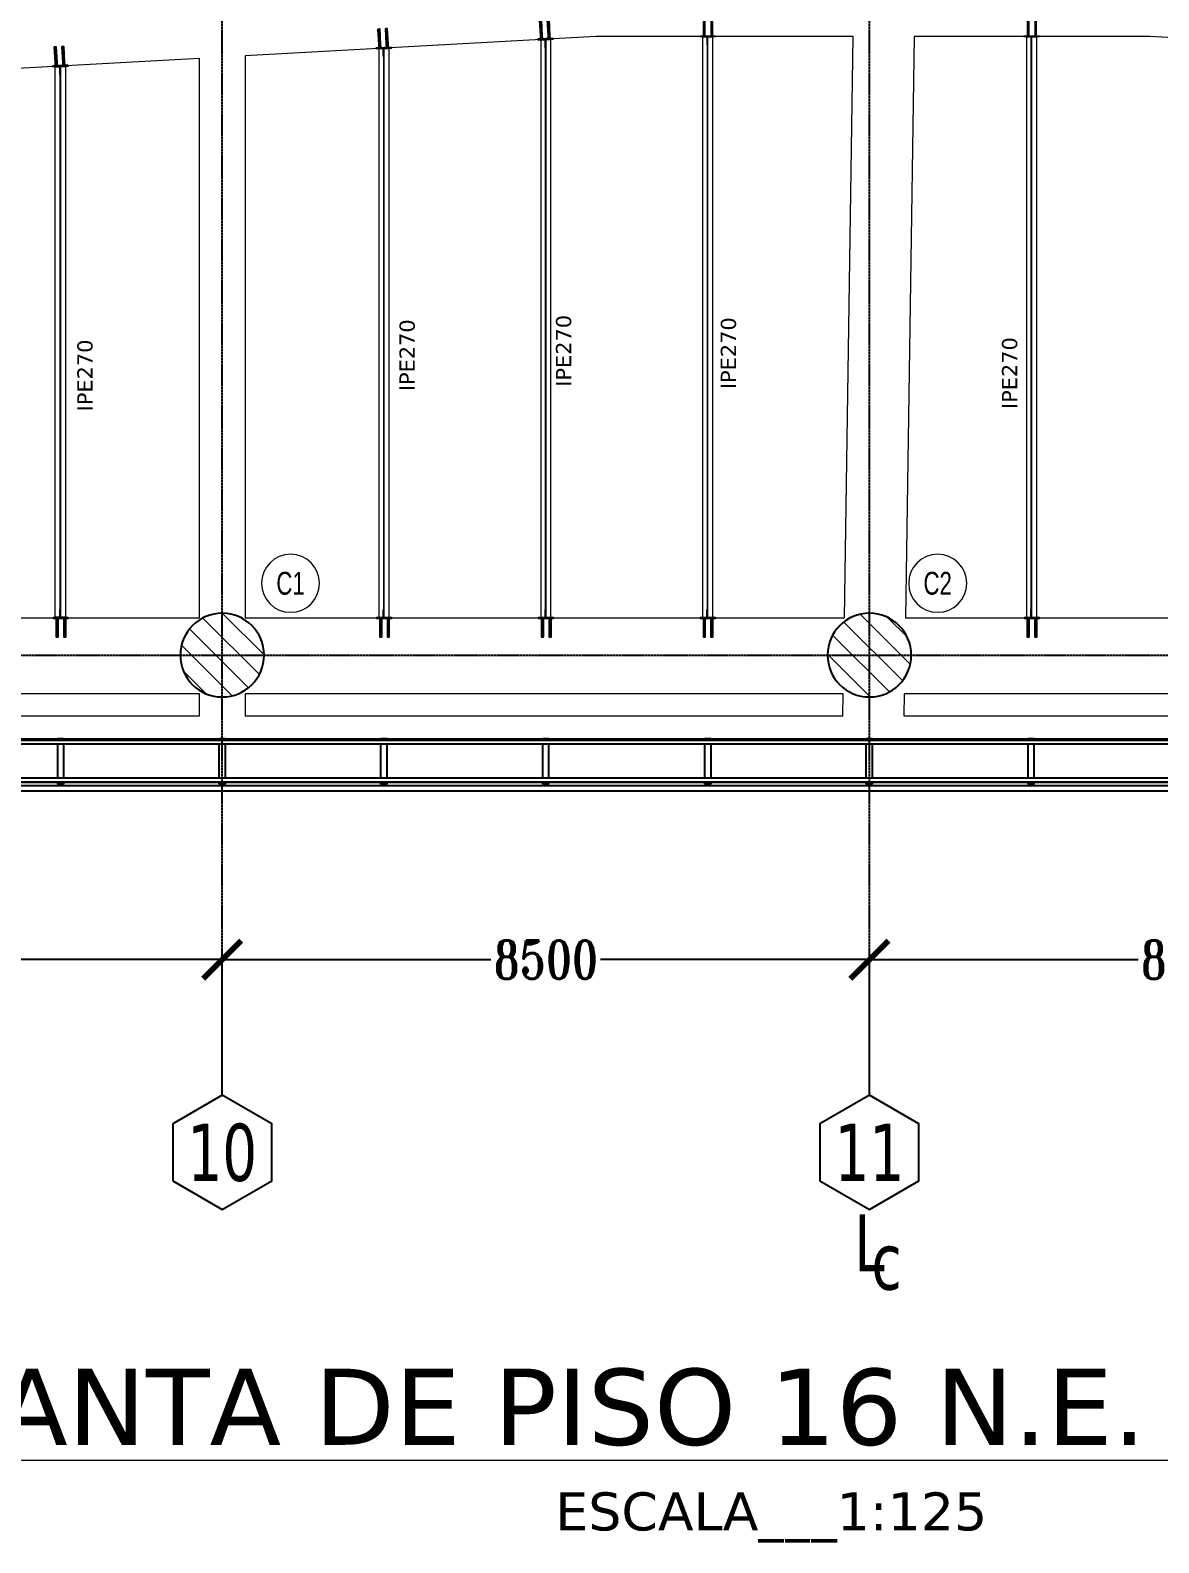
# Model space of a CAD drawing. Header units: millimetres. Extents: x -6598 to 74598, y -11659 to 33736.
# Drawn here: x 22978 to 37801, y -11659 to 8208 of the extents above; entities that cross this region are included whole.
import ezdxf
from ezdxf.enums import TextEntityAlignment as Align

# ---------------------------------------------------------------- set-up
doc = ezdxf.new("R2010")
doc.units = ezdxf.units.MM
doc.header["$LTSCALE"] = 0.95
doc.linetypes.add('DXK_LINE_DOT3', pattern=[5.9187, 2.979, -0.9799, 0.9799, -0.9799])
for name, color, linetype, lineweight in [('0-1', 7, 'Continuous', 5), ('E_B_PLACA-1', 10, 'Continuous', 25), ('E_B_PLACA-2', 254, 'Continuous', 25), ('E_COLUMNAS', 1, 'Continuous', 18), ('E_COLUMNAS-3', 1, 'Continuous', 35), ('E_COLUMNAS-4', 1, 'Continuous', 25), ('E_TEXTO', 3, 'Continuous', 9), ('E_VIGAS', 5, 'Continuous', 9), ('E_VIGAS-1', 5, 'Continuous', 25), ('E_VIGAS-2', 10, 'Continuous', 25), ('HCB-TEXT-H1', 6, 'Continuous', 18), ('HCB-TEXT-H2', 4, 'Continuous', 18), ('HCB-VIGAS', 4, 'Continuous', 15), ('HCB_ALMA', 255, 'Continuous', 5)]:
    doc.layers.add(name, color=color, linetype=linetype, lineweight=lineweight)
for name, color, linetype in [('COTAS', 8, 'Continuous'), ('HCB-EJES', 1, 'Continuous'), ('HCB-PLATINAS', 5, 'Continuous'), ('HCB-ROTULOS', 2, 'Continuous')]:
    doc.layers.add(name, color=color, linetype=linetype)
doc.styles.add('Arial Narrow', font='', dxfattribs={"width": 0.85, "height": 0.3})
doc.styles.add('ROMANT', font='romant.shx', dxfattribs={"width": 0.8})
doc.styles.add('VERDANA', font='verdana.ttf')
doc.styles.get('Arial Narrow').set_extended_font_data('Arial Narrow')
doc.dimstyles.new('1.125', dxfattribs={"dimscale": 0, "dimtxt": 500, "dimasz": 500, "dimexe": 4, "dimexo": 4, "dimgap": 15, "dimtad": 0, "dimdec": 0, "dimzin": 4, "dimdsep": 46, "dimtxsty": 'ROMANT', "dimblk": 'ARCHTICK', "dimcen": -10, "dimclrd": 256, "dimclrt": 3, "dimadec": 0, "dimazin": 0, "dimtfac": 1, "dimtdec": 0, "dimtix": 1, "dimtmove": 0, "dimatfit": 0, "dimldrblk": 'OBLIQUE', "dimfxl": 0.05, "dimtolj": 1, "dimtzin": 0, "dimarcsym": 0})

# ---------------------------------------------------------------- blocks, each defined once
blk = doc.blocks.new('EST_SFM_VIGA-METALICA-SECCION-C - EST_SFM_VIGA-METALICA-UPN100-1527742-_58_00m_N_E_-NIVEL-15 DOC')
at = {"layer": 'E_VIGAS-2'}
for p, q in [((34.044, 0.018), (-34.827, 0.018)), ((-34.827, -0.032), (34.044, -0.032))]:
    blk.add_line(p, q, dxfattribs=at)
blk = doc.blocks.new('EST_SFM_VIGA-METALICA-SECCION-C - EST_SFM_VIGA-METALICA-UPN100-1527772-_58_00m_N_E_-NIVEL-15 DOC')
at = {"layer": 'E_VIGAS-2'}
for p, q in [((34.942, 0.032), (-34.929, 0.032)), ((-34.929, -0.018), (34.942, -0.018))]:
    blk.add_line(p, q, dxfattribs=at)
blk = doc.blocks.new('EST_SFM_VIGA-METALICA-SECCION-C - EST_SFM_VIGA-METALICA-UPN160-1579051-_58_00m_N_E_-NIVEL-15 DOC')
at = {"layer": 'E_VIGAS-1'}
for p, q in [((30.107, 0.047), (-30.264, 0.047)), ((-30.269, -0.018), (30.113, -0.018))]:
    blk.add_line(p, q, dxfattribs=at)
blk = doc.blocks.new('DCTIB_CNI_EST_MOD-1A-FAC_0001_rvt-1-_58_00m_N_E_-NIVEL-15 DOC')
at = {"layer": 'E_B_PLACA-1'}
for p, q in [((-74.597, 139.545), (-5.727, 139.545)), ((-5.177, 138.995), (-75.147, 138.995))]:
    blk.add_line(p, q, dxfattribs=at)
at = {"layer": 'E_B_PLACA-2'}
for p, q in [((-5.727, 139.545), (-74.597, 139.545)), ((-75.147, 138.995), (-5.177, 138.995))]:
    blk.add_line(p, q, dxfattribs=at)
at = {"layer": 'E_VIGAS-1'}
for p, q in [((-50.828, 139.567), (-50.746, 139.567)), ((-50.828, 139.567), (-50.828, 139.545)), ((-50.828, 139.495), (-50.828, 139.045)), ((-50.746, 139.567), (-50.746, 139.545)), ((-50.746, 139.495), (-50.746, 139.045)), ((-48.703, 139.567), (-48.621, 139.567)), ((-48.703, 139.545), (-48.703, 139.567)), ((-48.703, 139.045), (-48.703, 139.495)), ((-48.621, 139.545), (-48.621, 139.567)), ((-48.621, 139.045), (-48.621, 139.495)), ((-46.578, 139.567), (-46.496, 139.567)), ((-46.578, 139.545), (-46.578, 139.567)), ((-46.578, 139.045), (-46.578, 139.495)), ((-46.496, 139.545), (-46.496, 139.567)), ((-46.496, 139.045), (-46.496, 139.495)), ((-44.453, 139.567), (-44.371, 139.567)), ((-44.453, 139.545), (-44.453, 139.567)), ((-44.453, 139.045), (-44.453, 139.495)), ((-44.371, 139.545), (-44.371, 139.567)), ((-44.371, 139.045), (-44.371, 139.495)), ((-42.328, 139.567), (-42.246, 139.567)), ((-42.328, 139.567), (-42.328, 139.545)), ((-42.328, 139.495), (-42.328, 139.045)), ((-42.246, 139.567), (-42.246, 139.545)), ((-42.246, 139.495), (-42.246, 139.045)), ((-40.203, 139.567), (-40.121, 139.567)), ((-40.203, 139.545), (-40.203, 139.567)), ((-40.203, 139.045), (-40.203, 139.495)), ((-40.121, 139.545), (-40.121, 139.567)), ((-40.121, 139.045), (-40.121, 139.495)), ((-38.078, 139.567), (-37.996, 139.567)), ((-38.078, 139.545), (-38.078, 139.567)), ((-38.078, 139.045), (-38.078, 139.495)), ((-37.996, 139.545), (-37.996, 139.567)), ((-37.996, 139.045), (-37.996, 139.495)), ((-50.828, 138.995), (-50.828, 138.967)), ((-50.828, 138.967), (-50.746, 138.967)), ((-50.828, 138.966), (-50.828, 138.967)), ((-50.8, 138.966), (-50.828, 138.966)), ((-50.79, 138.961), (-50.79, 138.966)), ((-50.79, 138.947), (-50.79, 138.961)), ((-50.785, 138.966), (-50.785, 138.961)), ((-50.785, 138.961), (-50.785, 138.947)), ((-50.746, 138.966), (-50.774, 138.966)), ((-50.746, 138.995), (-50.746, 138.967)), ((-50.746, 138.967), (-50.746, 138.966)), ((-48.703, 138.967), (-48.703, 138.995)), ((-48.703, 138.966), (-48.703, 138.967)), ((-48.703, 138.967), (-48.621, 138.967)), ((-48.676, 138.966), (-48.703, 138.966)), ((-48.665, 138.961), (-48.665, 138.966)), ((-48.665, 138.947), (-48.665, 138.961)), ((-48.66, 138.966), (-48.66, 138.961)), ((-48.66, 138.961), (-48.66, 138.947)), ((-48.621, 138.966), (-48.649, 138.966)), ((-48.621, 138.967), (-48.621, 138.995)), ((-48.621, 138.967), (-48.621, 138.966)), ((-46.578, 138.967), (-46.578, 138.995)), ((-46.578, 138.966), (-46.578, 138.967)), ((-46.578, 138.967), (-46.496, 138.967)), ((-46.55, 138.966), (-46.578, 138.966)), ((-46.54, 138.961), (-46.54, 138.966)), ((-46.54, 138.947), (-46.54, 138.961)), ((-46.535, 138.966), (-46.535, 138.961)), ((-46.535, 138.961), (-46.535, 138.947)), ((-46.496, 138.966), (-46.524, 138.966)), ((-46.496, 138.967), (-46.496, 138.995)), ((-46.496, 138.967), (-46.496, 138.966)), ((-44.453, 138.967), (-44.453, 138.995)), ((-44.453, 138.966), (-44.453, 138.967)), ((-44.453, 138.967), (-44.371, 138.967)), ((-44.425, 138.966), (-44.453, 138.966)), ((-44.415, 138.961), (-44.415, 138.966)), ((-44.415, 138.947), (-44.415, 138.961)), ((-44.41, 138.966), (-44.41, 138.961)), ((-44.41, 138.961), (-44.41, 138.947)), ((-44.371, 138.966), (-44.399, 138.966)), ((-44.371, 138.967), (-44.371, 138.995)), ((-44.371, 138.967), (-44.371, 138.966)), ((-42.328, 138.995), (-42.328, 138.967)), ((-42.328, 138.967), (-42.246, 138.967)), ((-42.328, 138.966), (-42.328, 138.967)), ((-42.3, 138.966), (-42.328, 138.966)), ((-42.29, 138.961), (-42.29, 138.966)), ((-42.29, 138.947), (-42.29, 138.961)), ((-42.285, 138.966), (-42.285, 138.961)), ((-42.285, 138.961), (-42.285, 138.947)), ((-42.246, 138.966), (-42.274, 138.966)), ((-42.246, 138.995), (-42.246, 138.967)), ((-42.246, 138.967), (-42.246, 138.966)), ((-40.203, 138.967), (-40.203, 138.995)), ((-40.203, 138.966), (-40.203, 138.967)), ((-40.203, 138.967), (-40.121, 138.967)), ((-40.176, 138.966), (-40.203, 138.966)), ((-40.165, 138.961), (-40.165, 138.966)), ((-40.165, 138.947), (-40.165, 138.961)), ((-40.16, 138.966), (-40.16, 138.961)), ((-40.16, 138.961), (-40.16, 138.947)), ((-40.121, 138.966), (-40.149, 138.966)), ((-40.121, 138.967), (-40.121, 138.995)), ((-40.121, 138.967), (-40.121, 138.966)), ((-38.078, 138.967), (-38.078, 138.995)), ((-38.078, 138.966), (-38.078, 138.967)), ((-38.078, 138.967), (-37.996, 138.967)), ((-38.05, 138.966), (-38.078, 138.966)), ((-38.04, 138.961), (-38.04, 138.966)), ((-38.04, 138.947), (-38.04, 138.961)), ((-38.035, 138.966), (-38.035, 138.961)), ((-38.035, 138.961), (-38.035, 138.947)), ((-37.996, 138.966), (-38.024, 138.966)), ((-37.996, 138.967), (-37.996, 138.995)), ((-37.996, 138.967), (-37.996, 138.966))]:
    blk.add_line(p, q, dxfattribs=at)
for points, knots in [([(-50.79, 138.961), (-50.79, 138.962), (-50.79, 138.963), (-50.792, 138.965), (-50.793, 138.965), (-50.795, 138.966), (-50.796, 138.966), (-50.797, 138.966), (-50.799, 138.966), (-50.8, 138.966)], [0, 0, 0, 0, 0.285714, 0.428571, 0.571429, 0.678571, 0.732143, 0.785714, 1, 1, 1, 1]), ([(-50.8, 138.966), (-50.799, 138.966), (-50.798, 138.966), (-50.795, 138.966), (-50.793, 138.965), (-50.791, 138.964), (-50.79, 138.963), (-50.79, 138.962), (-50.79, 138.961)], [0, 0, 0, 0, 0.142857, 0.285714, 0.428571, 0.571429, 0.785714, 1, 1, 1, 1]), ([(-50.785, 138.961), (-50.785, 138.962), (-50.784, 138.963), (-50.783, 138.965), (-50.781, 138.965), (-50.78, 138.966), (-50.779, 138.966), (-50.777, 138.966), (-50.775, 138.966), (-50.774, 138.966)], [0, 0, 0, 0, 0.285714, 0.428571, 0.571429, 0.678571, 0.732143, 0.785714, 1, 1, 1, 1]), ([(-50.774, 138.966), (-50.775, 138.966), (-50.776, 138.966), (-50.779, 138.966), (-50.781, 138.965), (-50.783, 138.964), (-50.784, 138.963), (-50.785, 138.962), (-50.785, 138.961)], [0, 0, 0, 0, 0.142857, 0.285714, 0.428571, 0.571429, 0.785714, 1, 1, 1, 1]), ([(-48.676, 138.966), (-48.675, 138.966), (-48.673, 138.966), (-48.671, 138.966), (-48.668, 138.965), (-48.667, 138.964), (-48.665, 138.963), (-48.665, 138.962), (-48.665, 138.961)], [0, 0, 0, 0, 0.142857, 0.285714, 0.428571, 0.571429, 0.785714, 1, 1, 1, 1]), ([(-48.665, 138.961), (-48.665, 138.962), (-48.665, 138.963), (-48.667, 138.965), (-48.668, 138.965), (-48.67, 138.966), (-48.671, 138.966), (-48.673, 138.966), (-48.674, 138.966), (-48.676, 138.966)], [0, 0, 0, 0, 0.285714, 0.428571, 0.571429, 0.678571, 0.732143, 0.785714, 1, 1, 1, 1]), ([(-48.649, 138.966), (-48.65, 138.966), (-48.652, 138.966), (-48.654, 138.966), (-48.656, 138.965), (-48.658, 138.964), (-48.66, 138.963), (-48.66, 138.962), (-48.66, 138.961)], [0, 0, 0, 0, 0.142857, 0.285714, 0.428571, 0.571429, 0.785714, 1, 1, 1, 1]), ([(-48.66, 138.961), (-48.66, 138.962), (-48.659, 138.963), (-48.658, 138.965), (-48.656, 138.965), (-48.655, 138.966), (-48.654, 138.966), (-48.652, 138.966), (-48.65, 138.966), (-48.649, 138.966)], [0, 0, 0, 0, 0.285714, 0.428571, 0.571429, 0.678571, 0.732143, 0.785714, 1, 1, 1, 1]), ([(-46.55, 138.966), (-46.549, 138.966), (-46.548, 138.966), (-46.545, 138.966), (-46.543, 138.965), (-46.541, 138.964), (-46.54, 138.963), (-46.54, 138.962), (-46.54, 138.961)], [0, 0, 0, 0, 0.142857, 0.285714, 0.428571, 0.571429, 0.785714, 1, 1, 1, 1]), ([(-46.54, 138.961), (-46.54, 138.962), (-46.54, 138.963), (-46.542, 138.965), (-46.543, 138.965), (-46.545, 138.966), (-46.546, 138.966), (-46.547, 138.966), (-46.549, 138.966), (-46.55, 138.966)], [0, 0, 0, 0, 0.285714, 0.428571, 0.571429, 0.678571, 0.732143, 0.785714, 1, 1, 1, 1]), ([(-46.524, 138.966), (-46.525, 138.966), (-46.526, 138.966), (-46.529, 138.966), (-46.531, 138.965), (-46.533, 138.964), (-46.534, 138.963), (-46.535, 138.962), (-46.535, 138.961)], [0, 0, 0, 0, 0.142857, 0.285714, 0.428571, 0.571429, 0.785714, 1, 1, 1, 1]), ([(-46.535, 138.961), (-46.535, 138.962), (-46.534, 138.963), (-46.533, 138.965), (-46.531, 138.965), (-46.53, 138.966), (-46.529, 138.966), (-46.527, 138.966), (-46.525, 138.966), (-46.524, 138.966)], [0, 0, 0, 0, 0.285714, 0.428571, 0.571429, 0.678571, 0.732143, 0.785714, 1, 1, 1, 1]), ([(-44.425, 138.966), (-44.424, 138.966), (-44.423, 138.966), (-44.42, 138.966), (-44.418, 138.965), (-44.416, 138.964), (-44.415, 138.963), (-44.415, 138.962), (-44.415, 138.961)], [0, 0, 0, 0, 0.142857, 0.285714, 0.428571, 0.571429, 0.785714, 1, 1, 1, 1]), ([(-44.415, 138.961), (-44.415, 138.962), (-44.415, 138.963), (-44.417, 138.965), (-44.418, 138.965), (-44.42, 138.966), (-44.421, 138.966), (-44.422, 138.966), (-44.424, 138.966), (-44.425, 138.966)], [0, 0, 0, 0, 0.285714, 0.428571, 0.571429, 0.678571, 0.732143, 0.785714, 1, 1, 1, 1]), ([(-44.399, 138.966), (-44.4, 138.966), (-44.401, 138.966), (-44.404, 138.966), (-44.406, 138.965), (-44.408, 138.964), (-44.409, 138.963), (-44.41, 138.962), (-44.41, 138.961)], [0, 0, 0, 0, 0.142857, 0.285714, 0.428571, 0.571429, 0.785714, 1, 1, 1, 1]), ([(-44.41, 138.961), (-44.41, 138.962), (-44.409, 138.963), (-44.408, 138.965), (-44.406, 138.965), (-44.405, 138.966), (-44.404, 138.966), (-44.402, 138.966), (-44.4, 138.966), (-44.399, 138.966)], [0, 0, 0, 0, 0.285714, 0.428571, 0.571429, 0.678571, 0.732143, 0.785714, 1, 1, 1, 1]), ([(-42.29, 138.961), (-42.29, 138.962), (-42.29, 138.963), (-42.292, 138.965), (-42.293, 138.965), (-42.295, 138.966), (-42.296, 138.966), (-42.297, 138.966), (-42.299, 138.966), (-42.3, 138.966)], [0, 0, 0, 0, 0.285714, 0.428571, 0.571429, 0.678571, 0.732143, 0.785714, 1, 1, 1, 1]), ([(-42.3, 138.966), (-42.299, 138.966), (-42.298, 138.966), (-42.295, 138.966), (-42.293, 138.965), (-42.291, 138.964), (-42.29, 138.963), (-42.29, 138.962), (-42.29, 138.961)], [0, 0, 0, 0, 0.142857, 0.285714, 0.428571, 0.571429, 0.785714, 1, 1, 1, 1]), ([(-42.285, 138.961), (-42.285, 138.962), (-42.284, 138.963), (-42.283, 138.965), (-42.281, 138.965), (-42.28, 138.966), (-42.279, 138.966), (-42.277, 138.966), (-42.275, 138.966), (-42.274, 138.966)], [0, 0, 0, 0, 0.285714, 0.428571, 0.571429, 0.678571, 0.732143, 0.785714, 1, 1, 1, 1]), ([(-42.274, 138.966), (-42.275, 138.966), (-42.276, 138.966), (-42.279, 138.966), (-42.281, 138.965), (-42.283, 138.964), (-42.284, 138.963), (-42.285, 138.962), (-42.285, 138.961)], [0, 0, 0, 0, 0.142857, 0.285714, 0.428571, 0.571429, 0.785714, 1, 1, 1, 1]), ([(-40.176, 138.966), (-40.175, 138.966), (-40.173, 138.966), (-40.171, 138.966), (-40.168, 138.965), (-40.167, 138.964), (-40.165, 138.963), (-40.165, 138.962), (-40.165, 138.961)], [0, 0, 0, 0, 0.142857, 0.285714, 0.428571, 0.571429, 0.785714, 1, 1, 1, 1]), ([(-40.165, 138.961), (-40.165, 138.962), (-40.165, 138.963), (-40.167, 138.965), (-40.168, 138.965), (-40.17, 138.966), (-40.171, 138.966), (-40.173, 138.966), (-40.174, 138.966), (-40.176, 138.966)], [0, 0, 0, 0, 0.285714, 0.428571, 0.571429, 0.678571, 0.732143, 0.785714, 1, 1, 1, 1]), ([(-40.149, 138.966), (-40.15, 138.966), (-40.152, 138.966), (-40.154, 138.966), (-40.156, 138.965), (-40.158, 138.964), (-40.16, 138.963), (-40.16, 138.962), (-40.16, 138.961)], [0, 0, 0, 0, 0.142857, 0.285714, 0.428571, 0.571429, 0.785714, 1, 1, 1, 1]), ([(-40.16, 138.961), (-40.16, 138.962), (-40.159, 138.963), (-40.158, 138.965), (-40.156, 138.965), (-40.155, 138.966), (-40.154, 138.966), (-40.152, 138.966), (-40.15, 138.966), (-40.149, 138.966)], [0, 0, 0, 0, 0.285714, 0.428571, 0.571429, 0.678571, 0.732143, 0.785714, 1, 1, 1, 1]), ([(-38.05, 138.966), (-38.049, 138.966), (-38.048, 138.966), (-38.045, 138.966), (-38.043, 138.965), (-38.041, 138.964), (-38.04, 138.963), (-38.04, 138.962), (-38.04, 138.961)], [0, 0, 0, 0, 0.142857, 0.285714, 0.428571, 0.571429, 0.785714, 1, 1, 1, 1]), ([(-38.04, 138.961), (-38.04, 138.962), (-38.04, 138.963), (-38.042, 138.965), (-38.043, 138.965), (-38.045, 138.966), (-38.046, 138.966), (-38.047, 138.966), (-38.049, 138.966), (-38.05, 138.966)], [0, 0, 0, 0, 0.285714, 0.428571, 0.571429, 0.678571, 0.732143, 0.785714, 1, 1, 1, 1]), ([(-38.024, 138.966), (-38.025, 138.966), (-38.026, 138.966), (-38.029, 138.966), (-38.031, 138.965), (-38.033, 138.964), (-38.034, 138.963), (-38.035, 138.962), (-38.035, 138.961)], [0, 0, 0, 0, 0.142857, 0.285714, 0.428571, 0.571429, 0.785714, 1, 1, 1, 1]), ([(-38.035, 138.961), (-38.035, 138.962), (-38.034, 138.963), (-38.033, 138.965), (-38.031, 138.965), (-38.03, 138.966), (-38.029, 138.966), (-38.027, 138.966), (-38.025, 138.966), (-38.024, 138.966)], [0, 0, 0, 0, 0.285714, 0.428571, 0.571429, 0.678571, 0.732143, 0.785714, 1, 1, 1, 1])]:
    blk.add_open_spline(points, degree=3, knots=knots, dxfattribs=at)
for name, p in [('EST_SFM_VIGA-METALICA-SECCION-C - EST_SFM_VIGA-METALICA-UPN100-1527742-_58_00m_N_E_-NIVEL-15 DOC', (-39.77, 139.527)), ('EST_SFM_VIGA-METALICA-SECCION-C - EST_SFM_VIGA-METALICA-UPN160-1579051-_58_00m_N_E_-NIVEL-15 DOC', (-40.084, 138.9)), ('EST_SFM_VIGA-METALICA-SECCION-C - EST_SFM_VIGA-METALICA-UPN100-1527772-_58_00m_N_E_-NIVEL-15 DOC', (-40.169, 139.013))]:
    blk.add_blockref(name, p, dxfattribs=at)
blk = doc.blocks.new('EST_SCM_COLUMNA-SECCION-CIRCULAR - EST_SCM_COLUMNA-CONCRETO-CIRCULAR_Ø_110cm-V12-_58_00m_N_E_-NIVEL-15 DOC')
at = {"layer": 'E_COLUMNAS'}
h = blk.add_hatch(dxfattribs=at)
h.set_pattern_fill('FP_9', color=256, style=0, pattern_type=2)
h.set_pattern_definition([(135, (48.662, -140.662), (-0.15909903, -0.15909903), [])])
h.paths.add_polyline_path([(0.041, -0.548), (0.122, -0.536), (0.201, -0.512), (0.275, -0.476), (0.343, -0.43), (0.403, -0.374), (0.454, -0.31), (0.496, -0.239), (0.526, -0.162), (0.544, -0.082), (0.55, 0), (0.544, 0.082), (0.526, 0.162), (0.496, 0.239), (0.454, 0.31), (0.403, 0.374), (0.343, 0.43), (0.275, 0.476), (0.201, 0.512), (0.122, 0.536), (0.041, 0.548), (-0.041, 0.548), (-0.122, 0.536), (-0.201, 0.512), (-0.275, 0.476), (-0.343, 0.43), (-0.403, 0.374), (-0.454, 0.31), (-0.496, 0.239), (-0.526, 0.162), (-0.544, 0.082), (-0.55, 0), (-0.544, -0.082), (-0.526, -0.162), (-0.496, -0.239), (-0.454, -0.31), (-0.403, -0.374), (-0.343, -0.43), (-0.275, -0.476), (-0.201, -0.512), (-0.122, -0.536), (-0.041, -0.548)])
at = {"layer": 'E_COLUMNAS-4'}
for start, end in [(360, 180), (180, 360)]:
    blk.add_arc((0, 0), 0.55, start, end, dxfattribs=at)
blk = doc.blocks.new('EST_SCM_COLUMNA-SECCION-CIRCULAR - EST_SCM_COLUMNA-CONCRETO-CIRCULAR_Ø_110cm-V13-_58_00m_N_E_-NIVEL-15 DOC')
at = {"layer": 'E_COLUMNAS'}
h = blk.add_hatch(dxfattribs=at)
h.set_pattern_fill('FP_10', color=256, style=0, pattern_type=2)
h.set_pattern_definition([(135, (40.162, -140.662), (-0.15909903, -0.15909903), [])])
h.paths.add_polyline_path([(0.041, -0.548), (0.122, -0.536), (0.201, -0.512), (0.275, -0.476), (0.343, -0.43), (0.403, -0.374), (0.454, -0.31), (0.496, -0.239), (0.526, -0.162), (0.544, -0.082), (0.55, 0), (0.544, 0.082), (0.526, 0.162), (0.496, 0.239), (0.454, 0.31), (0.403, 0.374), (0.343, 0.43), (0.275, 0.476), (0.195, 0.514), (0.122, 0.536), (0.041, 0.548), (-0.041, 0.548), (-0.122, 0.536), (-0.201, 0.512), (-0.275, 0.476), (-0.343, 0.43), (-0.403, 0.374), (-0.454, 0.31), (-0.496, 0.239), (-0.526, 0.162), (-0.544, 0.082), (-0.55, 0), (-0.544, -0.082), (-0.526, -0.162), (-0.496, -0.239), (-0.454, -0.31), (-0.403, -0.374), (-0.343, -0.43), (-0.275, -0.476), (-0.201, -0.512), (-0.122, -0.536), (-0.041, -0.548)])
at = {"layer": 'E_COLUMNAS-4'}
for start, end in [(360, 180), (180, 360)]:
    blk.add_arc((0, 0), 0.55, start, end, dxfattribs=at)
blk = doc.blocks.new('_ArchTick')
at = {"color": 0, "linetype": 'ByBlock', "const_width": 0.15}
blk.add_lwpolyline([(-0.5, -0.5), (0.5, 0.5)], dxfattribs=at)
blk = doc.blocks.new('*D71')
at = {"layer": 'COTAS', "color": 0, "lineweight": -2, "transparency": 16777216}
for p, q in [((17000, -5776), (17000, -3996)), ((25500, -5776), (25500, -3996))]:
    blk.add_line(p, q, dxfattribs=at)
at = {"layer": 'COTAS', "lineweight": -2, "transparency": 16777216}
for p, q in [((17000, -4000), (20530, -4000)), ((25500, -4000), (21970, -4000))]:
    blk.add_line(p, q, dxfattribs=at)
at = {"layer": 'Defpoints', "color": 0, "transparency": 16777216}
for p in [(17000, -4000), (17000, -5780), (25500, -5780)]:
    blk.add_point(p, dxfattribs=at)
at = {"layer": 'COTAS', "lineweight": -2, "transparency": 16777216, "xscale": 500, "yscale": 500, "zscale": 500, "rotation": 180}
blk.add_blockref('_ArchTick', (17000, -4000), dxfattribs=at)
at = {"layer": 'COTAS', "lineweight": -2, "transparency": 16777216, "xscale": 500, "yscale": 500, "zscale": 500}
blk.add_blockref('_ArchTick', (25500, -4000), dxfattribs=at)
at = {"layer": 'COTAS', "color": 3, "transparency": 16777216, "insert": (21250, -4000), "char_height": 500, "attachment_point": 5, "style": 'ROMANT'}
blk.add_mtext('\\A1;8500', dxfattribs=at)
blk = doc.blocks.new('_Oblique')
at = {"color": 0, "linetype": 'ByBlock', "lineweight": -2}
blk.add_line((-0.5, -0.5), (0.5, 0.5), dxfattribs=at)
blk = doc.blocks.new('*D72')
at = {"layer": 'COTAS', "color": 0, "lineweight": -2, "transparency": 16777216}
for p, q in [((25500, -5776), (25500, -3996)), ((34000, -5776), (34000, -3996))]:
    blk.add_line(p, q, dxfattribs=at)
at = {"layer": 'COTAS', "lineweight": -2, "transparency": 16777216}
for p, q in [((25500, -4000), (29030, -4000)), ((34000, -4000), (30470, -4000))]:
    blk.add_line(p, q, dxfattribs=at)
at = {"layer": 'Defpoints', "color": 0, "transparency": 16777216}
for p in [(25500, -4000), (25500, -5780), (34000, -5780)]:
    blk.add_point(p, dxfattribs=at)
at = {"layer": 'COTAS', "lineweight": -2, "transparency": 16777216, "xscale": 500, "yscale": 500, "zscale": 500, "rotation": 180}
blk.add_blockref('_ArchTick', (25500, -4000), dxfattribs=at)
at = {"layer": 'COTAS', "lineweight": -2, "transparency": 16777216, "xscale": 500, "yscale": 500, "zscale": 500}
blk.add_blockref('_ArchTick', (34000, -4000), dxfattribs=at)
at = {"layer": 'COTAS', "color": 3, "transparency": 16777216, "insert": (29750, -4000), "char_height": 500, "attachment_point": 5, "style": 'ROMANT'}
blk.add_mtext('\\A1;8500', dxfattribs=at)
blk = doc.blocks.new('*D73')
at = {"layer": 'COTAS', "color": 0, "lineweight": -2, "transparency": 16777216}
for p, q in [((34000, -5776), (34000, -3996)), ((42500, -5776), (42500, -3996))]:
    blk.add_line(p, q, dxfattribs=at)
at = {"layer": 'COTAS', "lineweight": -2, "transparency": 16777216}
for p, q in [((34000, -4000), (37530, -4000)), ((42500, -4000), (38970, -4000))]:
    blk.add_line(p, q, dxfattribs=at)
at = {"layer": 'Defpoints', "color": 0, "transparency": 16777216}
for p in [(34000, -4000), (34000, -5780), (42500, -5780)]:
    blk.add_point(p, dxfattribs=at)
at = {"layer": 'COTAS', "lineweight": -2, "transparency": 16777216, "xscale": 500, "yscale": 500, "zscale": 500, "rotation": 180}
blk.add_blockref('_ArchTick', (34000, -4000), dxfattribs=at)
at = {"layer": 'COTAS', "lineweight": -2, "transparency": 16777216, "xscale": 500, "yscale": 500, "zscale": 500}
blk.add_blockref('_ArchTick', (42500, -4000), dxfattribs=at)
at = {"layer": 'COTAS', "color": 3, "transparency": 16777216, "insert": (38250, -4000), "char_height": 500, "attachment_point": 5, "style": 'ROMANT'}
blk.add_mtext('\\A1;8500', dxfattribs=at)
blk = doc.blocks.new('CNI_TAG COLUMNAS CONCRETO MARCA - CNI_COLUMNA CONCRETO-582370-PLANTA TIPO PISO 18 A PISO 23')
at = {"layer": 'E_TEXTO'}
for start, end in [(360, 180), (180, 360)]:
    blk.add_arc((0.00026, -0.00015), 0.00254, start, end, dxfattribs=at)

msp = doc.modelspace()

# ---------------------------------------------------------------- linework, layer by layer
at = {"layer": 'E_VIGAS', "color": 30, "true_color": 0xf26722}
for points in [[(6101, 26596), (6101, -1095.8), (61901.2, -1095.7), (61901.1, 26596)], [(33672.7, 490.1), (33788.6, 8125.3), (30409, 8125.3), (25801, 7870.7), (25801, 490.1)], [(42201, 490.1), (42201, 7872.9), (37683.7, 8125.3), (34588.7, 8125.3), (34472.8, 490.1)], [(25201, 490.1), (25201, 7837.6), (17214.9, 7396.5), (17380.8, 490.1)], [(33657.5, -509.9), (25801, -509.9), (25801, -795.8), (33653.2, -795.8)], [(42201, -509.9), (34457.6, -509.9), (34453.3, -795.8), (42201, -795.8)]]:
    msp.add_lwpolyline(points, close=True, dxfattribs=at)
msp.add_lwpolyline([(17400.9, -795.8), (25201, -795.8), (25201, -509.9), (17400.9, -509.9), (17400.9, -795.8)], dxfattribs=at)
at = {"layer": 'HCB-EJES', "linetype": 'DXK_LINE_DOT3'}
for p, q in [((25500.1, -5780.2), (25500.1, 31280.5)), ((34000.1, -5780.2), (34000.1, 31280.5)), ((-5098.2, 0), (73098.4, 0))]:
    msp.add_line(p, q, dxfattribs=at)
at = {"layer": 'HCB-PLATINAS', "color": 5}
for points in [[(29797.7, 8099), (29794.2, 8097.3), (29790.5, 8098.6), (29788.4, 8099.3), (29785.8, 8104.8), (29783.7, 8142.3), (29772.4, 8346.5), (29788.4, 8347.4), (29799.7, 8143.2), (29801.8, 8105.7), (29799.7, 8100)], [(31825.8, 8132.7), (31829.5, 8131.2), (31833.1, 8132.7), (31835.1, 8133.5), (31837.5, 8139.2), (31837.5, 8176.7), (31837.5, 8381.2), (31821.5, 8381.2), (31821.5, 8176.7), (31821.5, 8139.2), (31823.8, 8133.5)], [(31925.8, 8132.7), (31929.5, 8131.2), (31933.1, 8132.7), (31935.1, 8133.5), (31937.5, 8139.2), (31937.5, 8176.7), (31937.5, 8381.2), (31921.5, 8381.2), (31921.5, 8176.7), (31921.5, 8139.2), (31923.8, 8133.5)], [(36080.8, 8132.7), (36084.4, 8131.2), (36088, 8132.7), (36090, 8133.5), (36092.4, 8139.2), (36092.4, 8176.7), (36092.4, 8381.2), (36076.4, 8381.2), (36076.4, 8176.7), (36076.4, 8139.2), (36078.7, 8133.5)], [(36180.8, 8132.7), (36184.4, 8131.2), (36188, 8132.7), (36190, 8133.5), (36192.4, 8139.2), (36192.4, 8176.7), (36192.4, 8381.2), (36176.4, 8381.2), (36176.4, 8176.7), (36176.4, 8139.2), (36178.7, 8133.5)], [(27573.3, 7976.1), (27569.7, 7974.4), (27566, 7975.7), (27564, 7976.5), (27561.3, 7982), (27559.2, 8019.4), (27548, 8223.6), (27563.9, 8224.5), (27575.2, 8020.3), (27577.3, 7982.9), (27575.3, 7977.1)], [(27673.1, 7981.6), (27669.6, 7979.9), (27665.9, 7981.2), (27663.8, 7982), (27661.2, 7987.5), (27659.1, 8024.9), (27647.8, 8229.1), (27663.8, 8230), (27675.1, 8025.8), (27677.1, 7988.4), (27675.1, 7982.6)], [(29697.9, 8093.5), (29694.4, 8091.8), (29690.7, 8093.1), (29688.6, 8093.8), (29685.9, 8099.3), (29683.9, 8136.8), (29672.6, 8341), (29688.6, 8341.8), (29699.8, 8137.7), (29701.9, 8100.2), (29699.9, 8094.4)], [(23323.5, 7741.4), (23320, 7739.7), (23316.3, 7741), (23314.2, 7741.7), (23311.5, 7747.2), (23309.5, 7784.7), (23298.2, 7988.9), (23314.2, 7989.8), (23325.4, 7785.6), (23327.5, 7748.1), (23325.5, 7742.4)], [(23423.3, 7746.9), (23419.8, 7745.2), (23416.1, 7746.5), (23414, 7747.2), (23411.4, 7752.8), (23409.3, 7790.2), (23398, 7994.4), (23414, 7995.3), (23425.3, 7791.1), (23427.3, 7753.6), (23425.3, 7747.9)], [(23328.4, 482.6), (23332, 484.1), (23335.6, 482.6), (23337.7, 481.8), (23340, 476.1), (23340, 438.6), (23340, 234.1), (23324, 234.1), (23324, 438.6), (23324, 476.1), (23326.4, 481.8)], [(23428.4, 482.6), (23432, 484.1), (23435.6, 482.6), (23437.7, 481.8), (23440, 476.1), (23440, 438.6), (23440, 234.1), (23424, 234.1), (23424, 438.6), (23424, 476.1), (23426.4, 481.8)], [(27578.4, 482.6), (27582, 484.1), (27585.6, 482.6), (27587.7, 481.8), (27590, 476.1), (27590, 438.6), (27590, 234.1), (27574, 234.1), (27574, 438.6), (27574, 476.1), (27576.3, 481.8)], [(27678.4, 482.6), (27682, 484.1), (27685.6, 482.6), (27687.7, 481.8), (27690, 476.1), (27690, 438.6), (27690, 234.1), (27674, 234.1), (27674, 438.6), (27674, 476.1), (27676.3, 481.8)], [(29703.4, 482.6), (29707, 484.1), (29710.6, 482.6), (29712.7, 481.8), (29715, 476.1), (29715, 438.6), (29715, 234.1), (29699, 234.1), (29699, 438.6), (29699, 476.1), (29701.4, 481.8)], [(29803.4, 482.6), (29807, 484.1), (29810.6, 482.6), (29812.7, 481.8), (29815, 476.1), (29815, 438.6), (29815, 234.1), (29799, 234.1), (29799, 438.6), (29799, 476.1), (29801.4, 481.8)], [(31828.4, 482.6), (31832, 484.1), (31835.6, 482.6), (31837.7, 481.8), (31840, 476.1), (31840, 438.6), (31840, 234.1), (31824, 234.1), (31824, 438.6), (31824, 476.1), (31826.3, 481.8)], [(31928.4, 482.6), (31932, 484.1), (31935.6, 482.6), (31937.7, 481.8), (31940, 476.1), (31940, 438.6), (31940, 234.1), (31924, 234.1), (31924, 438.6), (31924, 476.1), (31926.3, 481.8)], [(36083.3, 482.6), (36086.9, 484.1), (36090.6, 482.6), (36092.6, 481.8), (36094.9, 476.1), (36094.9, 438.6), (36094.9, 234.1), (36078.9, 234.1), (36078.9, 438.6), (36078.9, 476.1), (36081.3, 481.8)], [(36183.3, 482.6), (36186.9, 484.1), (36190.6, 482.6), (36192.6, 481.8), (36194.9, 476.1), (36194.9, 438.6), (36194.9, 234.1), (36178.9, 234.1), (36178.9, 438.6), (36178.9, 476.1), (36181.3, 481.8)]]:
    msp.add_lwpolyline(points, close=True, dxfattribs=at)
at = {"layer": 'HCB-PLATINAS', "color": 4}
for points in [[(27723.6, 7982.9), (27523.9, 7971.9), (27524.2, 7965.9), (27723.9, 7976.9)], [(29848.2, 8100.3), (29648.5, 8089.3), (29648.9, 8083.3), (29848.6, 8094.3)], [(31775.4, 8131.2), (31975.4, 8131.2), (31975.4, 8125.2), (31775.4, 8125.2)], [(36030.3, 8131.2), (36230.3, 8131.2), (36230.3, 8125.2), (36030.3, 8125.2)], [(23473.8, 7748.2), (23274.1, 7737.2), (23274.5, 7731.2), (23474.1, 7742.2)], [(23277.9, 484.1), (23477.9, 484.1), (23477.9, 490.1), (23277.9, 490.1)], [(27527.9, 484.1), (27727.9, 484.1), (27727.9, 490.1), (27527.9, 490.1)], [(29652.9, 484.1), (29852.9, 484.1), (29852.9, 490.1), (29652.9, 490.1)], [(31777.9, 484.1), (31977.9, 484.1), (31977.9, 490.1), (31777.9, 490.1)], [(36032.8, 484.1), (36232.8, 484.1), (36232.8, 490.1), (36032.8, 490.1)]]:
    msp.add_lwpolyline(points, close=True, dxfattribs=at)
at = {"layer": 'HCB-ROTULOS'}
for points in [[(24850.6, -6905.2), (25500.1, -7280.2), (26149.6, -6905.2), (26149.6, -6155.2), (25500.1, -5780.2), (24850.6, -6155.2)], [(33350.6, -6905.2), (34000.1, -7280.2), (34649.6, -6905.2), (34649.6, -6155.2), (34000.1, -5780.2), (33350.6, -6155.2)]]:
    msp.add_lwpolyline(points, close=True, dxfattribs=at)
at = {"layer": 'HCB-VIGAS'}
for points in [[(27557.5, 500.1), (27692.5, 500.1), (27692.5, 7965.2), (27557.5, 7957.7)], [(27621.5, 7971.3), (27621.5, 7860.8), (27615.5, 7860.8), (27615.5, 7971)], [(29682.5, 500.1), (29817.5, 500.1), (29817.5, 8082.6), (29682.5, 8075.1)], [(29746.7, 8088.6), (29746.7, 7978.1), (29740.7, 7978.1), (29740.7, 8088.3)], [(31807.5, 500.1), (31942.5, 500.1), (31942.5, 8115.2), (31807.5, 8115.2)], [(31866.2, 8125.2), (31866.2, 8015.2), (31872.2, 8015.2), (31872.2, 8125.2)], [(36062.4, 500.1), (36197.4, 500.1), (36197.4, 8115.2), (36062.4, 8115.2)], [(36120.6, 8125.1), (36120.6, 8015.1), (36126.6, 8015.1), (36126.6, 8125.1)], [(23307.5, 7723), (23442.5, 7730.5), (23442.5, 500.1), (23307.5, 500.1)], [(23371.7, 7736.5), (23371.7, 7626), (23365.7, 7626), (23365.7, 7736.2)], [(23365.7, 490.1), (23365.7, 600.1), (23371.7, 600.1), (23371.7, 490.1)], [(27615.7, 490.1), (27615.7, 600.1), (27621.7, 600.1), (27621.7, 490.1)], [(29740.7, 490.1), (29740.7, 600.1), (29746.7, 600.1), (29746.7, 490.1)], [(31865.7, 490.1), (31865.7, 600.1), (31871.7, 600.1), (31871.7, 490.1)], [(36120.6, 490.1), (36120.6, 600.1), (36126.6, 600.1), (36126.6, 490.1)]]:
    msp.add_lwpolyline(points, close=True, dxfattribs=at)
at = {"layer": 'HCB_ALMA'}
for p, q in [((27621.7, 600.1), (27621.7, 7957.4)), ((27628.3, 500.1), (27628.3, 7957.4)), ((29746.7, 600.1), (29746.7, 8078.7)), ((29753.3, 500.1), (29753.3, 8079)), ((31871.7, 600.1), (31871.7, 8115.2)), ((31878.3, 500.1), (31878.3, 8115.2)), ((36126.6, 600.1), (36126.6, 8115.2)), ((36133.2, 500.1), (36133.2, 8115.2)), ((23371.7, 600.1), (23371.7, 7722.9)), ((23378.3, 500.1), (23378.3, 7722.9))]:
    msp.add_line(p, q, dxfattribs=at)

# ---------------------------------------------------------------- block references
at = {"layer": '0-1', "xscale": 1000, "yscale": 1000, "zscale": 1000}
msp.add_blockref('DCTIB_CNI_EST_MOD-1A-FAC_0001_rvt-1-_58_00m_N_E_-NIVEL-15 DOC', (74162.1, -140662.4), dxfattribs=at)
at = {"layer": 'E_COLUMNAS-3', "xscale": 1000, "yscale": 1000, "zscale": 1000}
for name, p in [('EST_SCM_COLUMNA-SECCION-CIRCULAR - EST_SCM_COLUMNA-CONCRETO-CIRCULAR_Ø_110cm-V12-_58_00m_N_E_-NIVEL-15 DOC', (25500, 0.1)), ('EST_SCM_COLUMNA-SECCION-CIRCULAR - EST_SCM_COLUMNA-CONCRETO-CIRCULAR_Ø_110cm-V13-_58_00m_N_E_-NIVEL-15 DOC', (34000, 0.1))]:
    msp.add_blockref(name, p, dxfattribs=at)
at = {"layer": 'E_TEXTO', "xscale": 149999.9999999996, "yscale": 149999.9999999996, "zscale": 149999.9999999996}
for p in [(26358, 966.1), (34858, 966.1)]:
    msp.add_blockref('CNI_TAG COLUMNAS CONCRETO MARCA - CNI_COLUMNA CONCRETO-582370-PLANTA TIPO PISO 18 A PISO 23', p, dxfattribs=at)

# ---------------------------------------------------------------- texts
at = {"layer": 'E_TEXTO', "style": 'Arial Narrow', "width": 0.85}
for s, p in [('C1', (26397.1, 943.8)), ('C2', (34897.1, 943.8))]:
    msp.add_text(s, height=300, dxfattribs=at).set_placement(p, align=Align.MIDDLE_CENTER)
at = {"layer": 'E_TEXTO', "char_height": 200, "width": 1206.139, "attachment_point": 1, "rotation": 90, "style": 'VERDANA'}
for insert in [(27827.6, 3467), (29883, 3525.1), (32047.9, 3494), (23596.5, 3201.7), (35741.5, 3232.8)]:
    msp.add_mtext('IPE270', dxfattribs=dict(at, insert=insert))
at = {"layer": 'HCB-ROTULOS', "color": 4, "style": 'VERDANA', "width": 0.7}
for s, p in [('10', (25500.1, -6530.2)), ('11', (34000.1, -6530.2)), ('L', (34000.1, -7720.9)), ('c', (34224.9, -7958.8))]:
    msp.add_text(s, height=750, dxfattribs=at).set_placement(p, align=Align.MIDDLE_CENTER)
at = {"layer": 'HCB-TEXT-H1', "style": 'VERDANA'}
msp.add_text('%%UPLANTA DE PISO 16 N.E. +64.55m', height=1000, dxfattribs=at).set_placement((32711.1, -9872.7), align=Align.MIDDLE_CENTER)
at = {"layer": 'HCB-TEXT-H2', "style": 'VERDANA'}
msp.add_text('ESCALA___1:125', height=500, dxfattribs=at).set_placement((32711.1, -11247.1), align=Align.MIDDLE_CENTER)

# ---------------------------------------------------------------- dimensions: what is measured, and where the dimension line sits
at = {"layer": 'COTAS'}
for base, p1, p2, picture, middle in [((17000.1, -4000), (25500.1, -5780.2), (17000.1, -5780.2), '*D71', (21250.1, -4000)), ((25500.1, -4000), (34000.1, -5780.2), (25500.1, -5780.2), '*D72', (29750.1, -4000)), ((34000.1, -4000), (42500.1, -5780.2), (34000.1, -5780.2), '*D73', (38250.1, -4000))]:
    dim = msp.add_linear_dim(base=base, p1=p1, p2=p2, dimstyle='1.125', override={"dimscale": 1}, dxfattribs=at)
    dim.commit()
    dim.dimension.update_dxf_attribs({"geometry": picture, "text_midpoint": middle})

doc.saveas('drawing.dxf')
